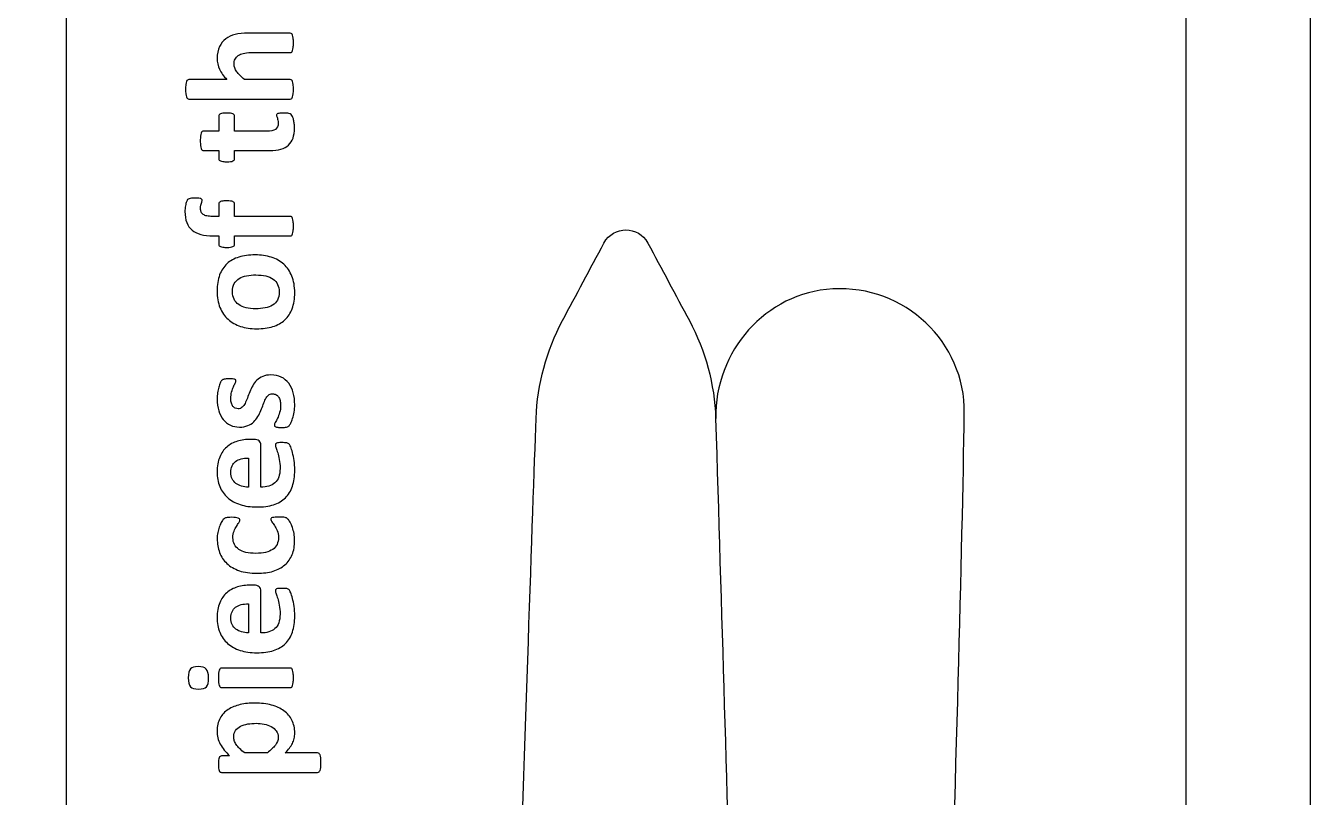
# Model space of a CAD drawing. Extents: x 0 to 465, y 0 to 285.
# Drawn here: x 413.5 to 465.2, y 82.1 to 113.1 of the extents above; entities that cross this region are included whole.
import ezdxf

# ---------------------------------------------------------------- set-up
doc = ezdxf.new("R2010")
doc.units = 0
doc.header["$MEASUREMENT"] = 0
doc.layers.add('DEFAULT', color=18, linetype='CONTINUOUS')

msp = doc.modelspace()

# ---------------------------------------------------------------- linework, layer by layer
at = {"layer": 'DEFAULT', "color": 18}
for points in [[(465.176, 0.176), (0.176, 0.176), (0.176, 285.176), (465.176, 285.176)], [(460.176, 5.176), (415.176, 5.176), (415.176, 140.176), (460.176, 140.176)]]:
    msp.add_lwpolyline(points, close=True, dxfattribs=at)
for points, knots in [([(424.177, 112.835), (424.198, 112.835), (424.215, 112.829), (424.231, 112.817), (424.246, 112.804), (424.259, 112.784), (424.27, 112.755), (424.28, 112.726), (424.288, 112.686), (424.293, 112.635), (424.298, 112.585), (424.301, 112.522), (424.301, 112.448), (424.301, 112.372), (424.298, 112.308), (424.293, 112.257), (424.288, 112.206), (424.28, 112.167), (424.27, 112.138), (424.259, 112.109), (424.246, 112.088), (424.231, 112.076), (424.215, 112.064), (424.198, 112.057), (424.177, 112.057), (423.651, 112.057), (423.125, 112.057), (422.598, 112.057), (422.464, 112.057), (422.359, 112.047), (422.282, 112.028), (422.206, 112.008), (422.141, 111.98), (422.086, 111.943), (422.031, 111.905), (421.989, 111.857), (421.958, 111.798), (421.929, 111.739), (421.913, 111.671), (421.913, 111.592), (421.913, 111.493), (421.95, 111.393), (422.022, 111.291), (422.094, 111.19), (422.2, 111.085), (422.338, 110.975), (422.951, 110.975), (423.564, 110.975), (424.177, 110.975), (424.198, 110.975), (424.215, 110.969), (424.231, 110.957), (424.246, 110.944), (424.259, 110.923), (424.27, 110.893), (424.28, 110.863), (424.288, 110.823), (424.293, 110.773), (424.298, 110.724), (424.301, 110.661), (424.301, 110.584), (424.301, 110.508), (424.298, 110.445), (424.293, 110.395), (424.288, 110.346), (424.28, 110.306), (424.27, 110.276), (424.259, 110.246), (424.246, 110.225), (424.231, 110.212), (424.215, 110.2), (424.198, 110.194), (424.177, 110.194), (422.818, 110.194), (421.459, 110.194), (420.099, 110.194), (420.079, 110.194), (420.06, 110.2), (420.044, 110.212), (420.027, 110.225), (420.013, 110.246), (420.002, 110.276), (419.991, 110.306), (419.982, 110.346), (419.976, 110.395), (419.969, 110.445), (419.966, 110.508), (419.966, 110.584), (419.966, 110.661), (419.969, 110.724), (419.976, 110.773), (419.982, 110.823), (419.991, 110.863), (420.002, 110.893), (420.013, 110.923), (420.027, 110.944), (420.044, 110.957), (420.06, 110.969), (420.079, 110.975), (420.099, 110.975), (420.609, 110.975), (421.118, 110.975), (421.628, 110.975), (421.496, 111.109), (421.397, 111.246), (421.332, 111.386), (421.267, 111.526), (421.234, 111.671), (421.234, 111.822), (421.234, 112.01), (421.265, 112.168), (421.327, 112.297), (421.39, 112.427), (421.474, 112.531), (421.582, 112.611), (421.689, 112.69), (421.815, 112.748), (421.958, 112.783), (422.102, 112.818), (422.276, 112.835), (422.481, 112.835), (423.046, 112.835), (423.611, 112.835), (424.177, 112.835)], [4.808, 4.808, 4.808, 4.808, 5.808, 5.808, 5.808, 6.808, 6.808, 6.808, 7.808, 7.808, 7.808, 8.808, 8.808, 8.808, 9.808, 9.808, 9.808, 10.808, 10.808, 10.808, 11.808, 11.808, 11.808, 12.808, 12.808, 12.808, 17.282, 17.282, 17.282, 18.282, 18.282, 18.282, 19.282, 19.282, 19.282, 20.282, 20.282, 20.282, 21.282, 21.282, 21.282, 22.282, 22.282, 22.282, 23.282, 23.282, 23.282, 28.494, 28.494, 28.494, 29.494, 29.494, 29.494, 30.494, 30.494, 30.494, 31.494, 31.494, 31.494, 32.494, 32.494, 32.494, 33.494, 33.494, 33.494, 34.494, 34.494, 34.494, 35.494, 35.494, 35.494, 36.494, 36.494, 36.494, 48.052, 48.052, 48.052, 49.052, 49.052, 49.052, 50.052, 50.052, 50.052, 51.052, 51.052, 51.052, 52.052, 52.052, 52.052, 53.052, 53.052, 53.052, 54.052, 54.052, 54.052, 55.052, 55.052, 55.052, 56.052, 56.052, 56.052, 60.385, 60.385, 60.385, 61.385, 61.385, 61.385, 62.385, 62.385, 62.385, 63.385, 63.385, 63.385, 64.385, 64.385, 64.385, 65.385, 65.385, 65.385, 66.385, 66.385, 66.385, 71.193, 71.193, 71.193, 71.193]), ([(423.904, 109.629), (423.995, 109.629), (424.065, 109.624), (424.114, 109.612), (424.162, 109.601), (424.196, 109.586), (424.215, 109.567), (424.235, 109.549), (424.253, 109.521), (424.268, 109.485), (424.284, 109.449), (424.297, 109.407), (424.308, 109.358), (424.32, 109.309), (424.329, 109.257), (424.335, 109.2), (424.341, 109.143), (424.344, 109.086), (424.344, 109.028), (424.344, 108.873), (424.324, 108.739), (424.285, 108.625), (424.246, 108.511), (424.186, 108.417), (424.104, 108.343), (424.023, 108.268), (423.92, 108.213), (423.795, 108.178), (423.672, 108.143), (423.525, 108.126), (423.355, 108.126), (422.883, 108.126), (422.411, 108.126), (421.938, 108.126), (421.938, 108.015), (421.938, 107.904), (421.938, 107.794), (421.938, 107.755), (421.914, 107.725), (421.865, 107.704), (421.817, 107.683), (421.736, 107.673), (421.622, 107.673), (421.562, 107.673), (421.511, 107.675), (421.47, 107.681), (421.429, 107.686), (421.396, 107.694), (421.372, 107.704), (421.349, 107.714), (421.332, 107.727), (421.321, 107.743), (421.311, 107.758), (421.306, 107.776), (421.306, 107.797), (421.306, 107.907), (421.306, 108.016), (421.306, 108.126), (421.1, 108.126), (420.894, 108.126), (420.689, 108.126), (420.668, 108.126), (420.649, 108.131), (420.633, 108.143), (420.616, 108.154), (420.603, 108.175), (420.591, 108.205), (420.58, 108.235), (420.572, 108.275), (420.566, 108.326), (420.561, 108.376), (420.559, 108.439), (420.559, 108.513), (420.559, 108.59), (420.561, 108.653), (420.566, 108.704), (420.572, 108.755), (420.58, 108.794), (420.591, 108.823), (420.603, 108.852), (420.616, 108.873), (420.633, 108.885), (420.649, 108.898), (420.668, 108.904), (420.689, 108.904), (420.894, 108.904), (421.1, 108.904), (421.306, 108.904), (421.306, 109.104), (421.306, 109.305), (421.306, 109.505), (421.306, 109.526), (421.311, 109.544), (421.321, 109.56), (421.332, 109.575), (421.349, 109.588), (421.372, 109.598), (421.396, 109.609), (421.429, 109.616), (421.47, 109.622), (421.511, 109.627), (421.562, 109.629), (421.622, 109.629), (421.736, 109.629), (421.817, 109.619), (421.865, 109.598), (421.914, 109.578), (421.938, 109.548), (421.938, 109.508), (421.938, 109.307), (421.938, 109.105), (421.938, 108.904), (422.371, 108.904), (422.804, 108.904), (423.237, 108.904), (423.388, 108.904), (423.501, 108.928), (423.577, 108.975), (423.652, 109.023), (423.69, 109.108), (423.69, 109.229), (423.69, 109.271), (423.687, 109.308), (423.679, 109.341), (423.672, 109.374), (423.663, 109.404), (423.655, 109.429), (423.645, 109.455), (423.637, 109.477), (423.63, 109.495), (423.622, 109.512), (423.619, 109.528), (423.619, 109.543), (423.619, 109.555), (423.622, 109.567), (423.63, 109.578), (423.637, 109.59), (423.651, 109.598), (423.673, 109.605), (423.694, 109.611), (423.724, 109.616), (423.761, 109.622), (423.799, 109.627), (423.846, 109.629), (423.904, 109.629)], [1, 1, 1, 1, 2, 2, 2, 3, 3, 3, 4, 4, 4, 5, 5, 5, 6, 6, 6, 7, 7, 7, 8, 8, 8, 9, 9, 9, 10, 10, 10, 11, 11, 11, 15.016, 15.016, 15.016, 15.956, 15.956, 15.956, 16.956, 16.956, 16.956, 17.956, 17.956, 17.956, 18.956, 18.956, 18.956, 19.956, 19.956, 19.956, 20.956, 20.956, 20.956, 21.956, 21.956, 21.956, 22.887, 22.887, 22.887, 24.636, 24.636, 24.636, 25.636, 25.636, 25.636, 26.636, 26.636, 26.636, 27.636, 27.636, 27.636, 28.636, 28.636, 28.636, 29.636, 29.636, 29.636, 30.636, 30.636, 30.636, 31.636, 31.636, 31.636, 32.636, 32.636, 32.636, 34.385, 34.385, 34.385, 36.09, 36.09, 36.09, 37.09, 37.09, 37.09, 38.09, 38.09, 38.09, 39.09, 39.09, 39.09, 40.09, 40.09, 40.09, 41.09, 41.09, 41.09, 42.09, 42.09, 42.09, 43.804, 43.804, 43.804, 47.486, 47.486, 47.486, 48.486, 48.486, 48.486, 49.486, 49.486, 49.486, 50.486, 50.486, 50.486, 51.486, 51.486, 51.486, 52.486, 52.486, 52.486, 53.486, 53.486, 53.486, 54.486, 54.486, 54.486, 55.486, 55.486, 55.486, 56.486, 56.486, 56.486, 57.486, 57.486, 57.486, 57.486]), ([(420.357, 106.216), (420.417, 106.216), (420.465, 106.214), (420.501, 106.209), (420.538, 106.205), (420.565, 106.199), (420.585, 106.191), (420.605, 106.182), (420.618, 106.173), (420.625, 106.163), (420.632, 106.152), (420.636, 106.141), (420.636, 106.129), (420.636, 106.114), (420.632, 106.098), (420.625, 106.081), (420.618, 106.063), (420.61, 106.041), (420.602, 106.016), (420.594, 105.99), (420.586, 105.959), (420.579, 105.924), (420.571, 105.889), (420.568, 105.848), (420.568, 105.8), (420.568, 105.744), (420.577, 105.696), (420.594, 105.656), (420.612, 105.616), (420.64, 105.582), (420.678, 105.555), (420.716, 105.528), (420.766, 105.509), (420.827, 105.496), (420.888, 105.484), (420.963, 105.478), (421.052, 105.478), (421.136, 105.478), (421.221, 105.478), (421.306, 105.478), (421.306, 105.646), (421.306, 105.815), (421.306, 105.983), (421.306, 106.002), (421.311, 106.019), (421.321, 106.034), (421.332, 106.05), (421.349, 106.063), (421.373, 106.073), (421.396, 106.083), (421.429, 106.091), (421.47, 106.096), (421.511, 106.101), (421.562, 106.104), (421.622, 106.104), (421.736, 106.104), (421.817, 106.094), (421.865, 106.073), (421.914, 106.052), (421.938, 106.022), (421.938, 105.983), (421.938, 105.815), (421.938, 105.646), (421.938, 105.478), (422.684, 105.478), (423.431, 105.478), (424.177, 105.478), (424.198, 105.478), (424.216, 105.472), (424.231, 105.459), (424.246, 105.447), (424.26, 105.426), (424.27, 105.397), (424.28, 105.368), (424.288, 105.328), (424.293, 105.276), (424.298, 105.224), (424.301, 105.162), (424.301, 105.087), (424.301, 105.013), (424.298, 104.95), (424.293, 104.899), (424.288, 104.849), (424.28, 104.808), (424.27, 104.778), (424.26, 104.748), (424.246, 104.728), (424.231, 104.716), (424.216, 104.705), (424.198, 104.699), (424.177, 104.699), (423.431, 104.699), (422.684, 104.699), (421.938, 104.699), (421.938, 104.584), (421.938, 104.468), (421.938, 104.352), (421.938, 104.313), (421.914, 104.283), (421.865, 104.264), (421.817, 104.244), (421.736, 104.234), (421.622, 104.234), (421.562, 104.234), (421.511, 104.237), (421.47, 104.242), (421.429, 104.247), (421.396, 104.255), (421.373, 104.264), (421.349, 104.273), (421.332, 104.286), (421.321, 104.301), (421.311, 104.317), (421.306, 104.335), (421.306, 104.355), (421.306, 104.47), (421.306, 104.585), (421.306, 104.699), (421.228, 104.699), (421.151, 104.699), (421.073, 104.699), (420.885, 104.699), (420.72, 104.718), (420.579, 104.755), (420.437, 104.793), (420.32, 104.851), (420.225, 104.93), (420.131, 105.01), (420.06, 105.111), (420.013, 105.234), (419.965, 105.357), (419.941, 105.503), (419.941, 105.67), (419.941, 105.751), (419.948, 105.827), (419.961, 105.9), (419.975, 105.972), (419.99, 106.029), (420.005, 106.07), (420.021, 106.111), (420.035, 106.139), (420.048, 106.154), (420.062, 106.168), (420.082, 106.18), (420.107, 106.189), (420.133, 106.199), (420.166, 106.205), (420.207, 106.209), (420.247, 106.214), (420.297, 106.216), (420.357, 106.216)], [1, 1, 1, 1, 2, 2, 2, 3, 3, 3, 4, 4, 4, 5, 5, 5, 6, 6, 6, 7, 7, 7, 8, 8, 8, 9, 9, 9, 10, 10, 10, 11, 11, 11, 12, 12, 12, 13, 13, 13, 13.72, 13.72, 13.72, 15.153, 15.153, 15.153, 16.153, 16.153, 16.153, 17.153, 17.153, 17.153, 18.153, 18.153, 18.153, 19.153, 19.153, 19.153, 20.153, 20.153, 20.153, 21.153, 21.153, 21.153, 22.586, 22.586, 22.586, 28.932, 28.932, 28.932, 29.932, 29.932, 29.932, 30.932, 30.932, 30.932, 31.932, 31.932, 31.932, 32.932, 32.932, 32.932, 33.932, 33.932, 33.932, 34.932, 34.932, 34.932, 35.932, 35.932, 35.932, 36.932, 36.932, 36.932, 43.278, 43.278, 43.278, 44.262, 44.262, 44.262, 45.262, 45.262, 45.262, 46.262, 46.262, 46.262, 47.262, 47.262, 47.262, 48.262, 48.262, 48.262, 49.262, 49.262, 49.262, 50.262, 50.262, 50.262, 51.237, 51.237, 51.237, 51.896, 51.896, 51.896, 52.896, 52.896, 52.896, 53.896, 53.896, 53.896, 54.896, 54.896, 54.896, 55.896, 55.896, 55.896, 56.896, 56.896, 56.896, 57.896, 57.896, 57.896, 58.896, 58.896, 58.896, 59.896, 59.896, 59.896, 60.896, 60.896, 60.896, 61.896, 61.896, 61.896, 61.896]), ([(422.766, 103.93), (423.002, 103.93), (423.217, 103.9), (423.411, 103.838), (423.605, 103.776), (423.773, 103.681), (423.913, 103.555), (424.054, 103.429), (424.162, 103.271), (424.239, 103.081), (424.315, 102.891), (424.354, 102.668), (424.354, 102.414), (424.354, 102.168), (424.319, 101.954), (424.251, 101.772), (424.183, 101.591), (424.084, 101.44), (423.953, 101.32), (423.823, 101.2), (423.663, 101.111), (423.473, 101.053), (423.283, 100.995), (423.066, 100.966), (422.822, 100.966), (422.586, 100.966), (422.371, 100.998), (422.175, 101.061), (421.98, 101.124), (421.813, 101.219), (421.673, 101.345), (421.534, 101.471), (421.425, 101.628), (421.349, 101.818), (421.273, 102.007), (421.234, 102.228), (421.234, 102.483), (421.234, 102.731), (421.268, 102.945), (421.335, 103.127), (421.403, 103.309), (421.501, 103.46), (421.631, 103.579), (421.761, 103.698), (421.922, 103.786), (422.112, 103.844), (422.302, 103.901), (422.52, 103.93), (422.766, 103.93)], [1, 1, 1, 1, 2, 2, 2, 3, 3, 3, 4, 4, 4, 5, 5, 5, 6, 6, 6, 7, 7, 7, 8, 8, 8, 9, 9, 9, 10, 10, 10, 11, 11, 11, 12, 12, 12, 13, 13, 13, 14, 14, 14, 15, 15, 15, 16, 16, 16, 17, 17, 17, 17]), ([(422.797, 103.127), (422.661, 103.127), (422.535, 103.117), (422.42, 103.095), (422.305, 103.073), (422.206, 103.036), (422.121, 102.985), (422.036, 102.933), (421.97, 102.864), (421.923, 102.779), (421.875, 102.693), (421.851, 102.585), (421.851, 102.455), (421.851, 102.339), (421.873, 102.238), (421.915, 102.151), (421.957, 102.064), (422.02, 101.993), (422.101, 101.937), (422.183, 101.881), (422.281, 101.839), (422.396, 101.811), (422.51, 101.783), (422.641, 101.769), (422.788, 101.769), (422.924, 101.769), (423.05, 101.781), (423.165, 101.803), (423.279, 101.826), (423.379, 101.863), (423.464, 101.914), (423.548, 101.964), (423.614, 102.033), (423.661, 102.12), (423.707, 102.207), (423.731, 102.314), (423.731, 102.442), (423.731, 102.56), (423.709, 102.662), (423.667, 102.749), (423.625, 102.836), (423.563, 102.907), (423.482, 102.963), (423.402, 103.019), (423.304, 103.06), (423.189, 103.087), (423.074, 103.114), (422.944, 103.127), (422.797, 103.127)], [1, 1, 1, 1, 2, 2, 2, 3, 3, 3, 4, 4, 4, 5, 5, 5, 6, 6, 6, 7, 7, 7, 8, 8, 8, 9, 9, 9, 10, 10, 10, 11, 11, 11, 12, 12, 12, 13, 13, 13, 14, 14, 14, 15, 15, 15, 16, 16, 16, 17, 17, 17, 17]), ([(423.395, 99.112), (423.552, 99.112), (423.691, 99.083), (423.811, 99.024), (423.931, 98.965), (424.031, 98.882), (424.112, 98.774), (424.192, 98.667), (424.253, 98.54), (424.293, 98.393), (424.333, 98.246), (424.354, 98.087), (424.354, 97.915), (424.354, 97.812), (424.345, 97.713), (424.33, 97.619), (424.314, 97.525), (424.295, 97.441), (424.271, 97.367), (424.248, 97.292), (424.223, 97.23), (424.198, 97.18), (424.174, 97.131), (424.151, 97.095), (424.129, 97.072), (424.107, 97.049), (424.073, 97.032), (424.027, 97.019), (423.98, 97.007), (423.911, 97.001), (423.82, 97.001), (423.76, 97.001), (423.712, 97.003), (423.676, 97.007), (423.64, 97.011), (423.611, 97.017), (423.589, 97.026), (423.568, 97.034), (423.553, 97.044), (423.546, 97.057), (423.539, 97.069), (423.535, 97.084), (423.535, 97.103), (423.535, 97.126), (423.548, 97.159), (423.574, 97.204), (423.6, 97.248), (423.628, 97.304), (423.659, 97.37), (423.69, 97.436), (423.719, 97.513), (423.746, 97.601), (423.773, 97.688), (423.786, 97.788), (423.786, 97.9), (423.786, 97.97), (423.779, 98.033), (423.764, 98.087), (423.75, 98.142), (423.729, 98.19), (423.702, 98.23), (423.676, 98.27), (423.641, 98.301), (423.6, 98.322), (423.559, 98.342), (423.511, 98.353), (423.458, 98.353), (423.395, 98.353), (423.343, 98.334), (423.298, 98.295), (423.254, 98.257), (423.214, 98.206), (423.182, 98.143), (423.149, 98.08), (423.117, 98.009), (423.089, 97.929), (423.06, 97.85), (423.028, 97.768), (422.992, 97.685), (422.957, 97.601), (422.917, 97.519), (422.872, 97.439), (422.826, 97.36), (422.77, 97.289), (422.704, 97.226), (422.638, 97.162), (422.558, 97.112), (422.465, 97.074), (422.372, 97.035), (422.261, 97.016), (422.13, 97.016), (421.998, 97.016), (421.877, 97.042), (421.766, 97.094), (421.656, 97.145), (421.561, 97.22), (421.482, 97.317), (421.404, 97.414), (421.343, 97.532), (421.3, 97.672), (421.256, 97.812), (421.234, 97.968), (421.234, 98.142), (421.234, 98.229), (421.241, 98.313), (421.253, 98.394), (421.265, 98.476), (421.281, 98.55), (421.3, 98.616), (421.318, 98.682), (421.338, 98.738), (421.36, 98.783), (421.381, 98.829), (421.4, 98.862), (421.416, 98.881), (421.431, 98.901), (421.447, 98.915), (421.462, 98.923), (421.478, 98.931), (421.496, 98.938), (421.518, 98.942), (421.54, 98.946), (421.567, 98.95), (421.598, 98.952), (421.631, 98.956), (421.67, 98.957), (421.718, 98.957), (421.774, 98.957), (421.819, 98.956), (421.855, 98.952), (421.889, 98.95), (421.918, 98.944), (421.938, 98.937), (421.959, 98.93), (421.973, 98.92), (421.98, 98.908), (421.988, 98.895), (421.991, 98.881), (421.991, 98.864), (421.991, 98.846), (421.98, 98.817), (421.958, 98.777), (421.937, 98.738), (421.913, 98.689), (421.889, 98.63), (421.864, 98.571), (421.84, 98.503), (421.819, 98.425), (421.797, 98.348), (421.786, 98.26), (421.786, 98.16), (421.786, 98.09), (421.793, 98.029), (421.808, 97.977), (421.822, 97.926), (421.843, 97.883), (421.87, 97.85), (421.897, 97.817), (421.929, 97.792), (421.964, 97.776), (422.001, 97.759), (422.039, 97.751), (422.081, 97.751), (422.145, 97.751), (422.198, 97.771), (422.242, 97.81), (422.286, 97.849), (422.324, 97.901), (422.357, 97.965), (422.39, 98.029), (422.421, 98.102), (422.45, 98.184), (422.479, 98.265), (422.51, 98.348), (422.545, 98.432), (422.578, 98.515), (422.618, 98.598), (422.664, 98.68), (422.709, 98.761), (422.765, 98.834), (422.831, 98.898), (422.897, 98.962), (422.977, 99.014), (423.068, 99.053), (423.161, 99.092), (423.27, 99.112), (423.395, 99.112)], [1, 1, 1, 1, 2, 2, 2, 3, 3, 3, 4, 4, 4, 5, 5, 5, 6, 6, 6, 7, 7, 7, 8, 8, 8, 9, 9, 9, 10, 10, 10, 11, 11, 11, 12, 12, 12, 13, 13, 13, 14, 14, 14, 15, 15, 15, 16, 16, 16, 17, 17, 17, 18, 18, 18, 19, 19, 19, 20, 20, 20, 21, 21, 21, 22, 22, 22, 23, 23, 23, 24, 24, 24, 25, 25, 25, 26, 26, 26, 27, 27, 27, 28, 28, 28, 29, 29, 29, 30, 30, 30, 31, 31, 31, 32, 32, 32, 33, 33, 33, 34, 34, 34, 35, 35, 35, 36, 36, 36, 37, 37, 37, 38, 38, 38, 39, 39, 39, 40, 40, 40, 41, 41, 41, 42, 42, 42, 43, 43, 43, 44, 44, 44, 45, 45, 45, 46, 46, 46, 47, 47, 47, 48, 48, 48, 49, 49, 49, 50, 50, 50, 51, 51, 51, 52, 52, 52, 53, 53, 53, 54, 54, 54, 55, 55, 55, 56, 56, 56, 57, 57, 57, 58, 58, 58, 59, 59, 59, 60, 60, 60, 61, 61, 61, 62, 62, 62, 63, 63, 63, 63]), ([(422.713, 96.523), (422.808, 96.523), (422.879, 96.502), (422.924, 96.46), (422.97, 96.417), (422.992, 96.359), (422.992, 96.285), (422.992, 95.723), (422.992, 95.162), (422.992, 94.601), (423.11, 94.601), (423.217, 94.615), (423.313, 94.643), (423.409, 94.671), (423.491, 94.715), (423.558, 94.776), (423.626, 94.837), (423.676, 94.915), (423.712, 95.012), (423.747, 95.108), (423.764, 95.223), (423.764, 95.357), (423.764, 95.494), (423.755, 95.614), (423.735, 95.717), (423.716, 95.82), (423.694, 95.91), (423.67, 95.985), (423.646, 96.061), (423.625, 96.123), (423.605, 96.173), (423.585, 96.222), (423.575, 96.263), (423.575, 96.294), (423.575, 96.312), (423.579, 96.328), (423.586, 96.34), (423.594, 96.353), (423.606, 96.363), (423.625, 96.371), (423.643, 96.379), (423.67, 96.385), (423.704, 96.388), (423.738, 96.391), (423.781, 96.393), (423.833, 96.393), (423.878, 96.393), (423.917, 96.392), (423.949, 96.39), (423.981, 96.388), (424.008, 96.385), (424.031, 96.381), (424.054, 96.377), (424.073, 96.37), (424.089, 96.362), (424.104, 96.354), (424.119, 96.343), (424.133, 96.329), (424.148, 96.316), (424.168, 96.279), (424.192, 96.219), (424.217, 96.159), (424.242, 96.083), (424.265, 95.99), (424.289, 95.897), (424.309, 95.79), (424.327, 95.671), (424.345, 95.551), (424.353, 95.422), (424.353, 95.286), (424.353, 95.04), (424.322, 94.825), (424.261, 94.64), (424.199, 94.455), (424.104, 94.3), (423.978, 94.176), (423.852, 94.052), (423.693, 93.959), (423.501, 93.899), (423.309, 93.838), (423.083, 93.807), (422.825, 93.807), (422.579, 93.807), (422.357, 93.839), (422.16, 93.903), (421.963, 93.967), (421.795, 94.06), (421.658, 94.182), (421.52, 94.304), (421.415, 94.453), (421.343, 94.627), (421.271, 94.802), (421.234, 94.999), (421.234, 95.218), (421.234, 95.45), (421.268, 95.647), (421.337, 95.811), (421.405, 95.976), (421.499, 96.111), (421.62, 96.216), (421.741, 96.322), (421.884, 96.399), (422.05, 96.449), (422.215, 96.498), (422.395, 96.523), (422.589, 96.523), (422.631, 96.523), (422.672, 96.523), (422.713, 96.523)], [0.352, 0.352, 0.352, 0.352, 1.352, 1.352, 1.352, 2.352, 2.352, 2.352, 7.125, 7.125, 7.125, 8.125, 8.125, 8.125, 9.125, 9.125, 9.125, 10.125, 10.125, 10.125, 11.125, 11.125, 11.125, 12.125, 12.125, 12.125, 13.125, 13.125, 13.125, 14.125, 14.125, 14.125, 15.125, 15.125, 15.125, 16.125, 16.125, 16.125, 17.125, 17.125, 17.125, 18.125, 18.125, 18.125, 19.125, 19.125, 19.125, 20.125, 20.125, 20.125, 21.125, 21.125, 21.125, 22.125, 22.125, 22.125, 23.125, 23.125, 23.125, 24.125, 24.125, 24.125, 25.125, 25.125, 25.125, 26.125, 26.125, 26.125, 27.125, 27.125, 27.125, 28.125, 28.125, 28.125, 29.125, 29.125, 29.125, 30.125, 30.125, 30.125, 31.125, 31.125, 31.125, 32.125, 32.125, 32.125, 33.125, 33.125, 33.125, 34.125, 34.125, 34.125, 35.125, 35.125, 35.125, 36.125, 36.125, 36.125, 37.125, 37.125, 37.125, 38.125, 38.125, 38.125, 39.125, 39.125, 39.125, 39.477, 39.477, 39.477, 39.477]), ([(422.49, 95.767), (422.271, 95.773), (422.099, 95.729), (421.974, 95.635), (421.849, 95.541), (421.786, 95.396), (421.786, 95.199), (421.786, 95.1), (421.805, 95.014), (421.842, 94.94), (421.879, 94.867), (421.93, 94.806), (421.993, 94.757), (422.056, 94.709), (422.13, 94.672), (422.216, 94.646), (422.302, 94.62), (422.393, 94.605), (422.49, 94.601), (422.49, 94.989), (422.49, 95.378), (422.49, 95.767)], [3.305, 3.305, 3.305, 3.305, 4.305, 4.305, 4.305, 5.305, 5.305, 5.305, 6.305, 6.305, 6.305, 7.305, 7.305, 7.305, 8.305, 8.305, 8.305, 9.305, 9.305, 9.305, 12.61, 12.61, 12.61, 12.61]), ([(423.737, 93.404), (423.79, 93.404), (423.835, 93.403), (423.872, 93.399), (423.908, 93.396), (423.938, 93.392), (423.963, 93.387), (423.988, 93.382), (424.008, 93.375), (424.023, 93.368), (424.039, 93.361), (424.059, 93.345), (424.082, 93.32), (424.106, 93.295), (424.135, 93.253), (424.169, 93.193), (424.203, 93.133), (424.234, 93.065), (424.26, 92.988), (424.288, 92.912), (424.309, 92.829), (424.326, 92.739), (424.342, 92.649), (424.35, 92.557), (424.35, 92.461), (424.35, 92.249), (424.317, 92.06), (424.251, 91.896), (424.185, 91.731), (424.088, 91.593), (423.958, 91.482), (423.829, 91.37), (423.671, 91.286), (423.485, 91.229), (423.299, 91.172), (423.086, 91.144), (422.847, 91.144), (422.57, 91.144), (422.33, 91.178), (422.129, 91.247), (421.927, 91.317), (421.76, 91.413), (421.628, 91.537), (421.496, 91.662), (421.398, 91.808), (421.333, 91.978), (421.27, 92.147), (421.237, 92.333), (421.237, 92.536), (421.237, 92.618), (421.245, 92.7), (421.259, 92.779), (421.274, 92.859), (421.293, 92.933), (421.318, 93.003), (421.343, 93.072), (421.371, 93.134), (421.402, 93.188), (421.433, 93.243), (421.46, 93.282), (421.482, 93.305), (421.505, 93.327), (421.524, 93.344), (421.54, 93.353), (421.555, 93.362), (421.575, 93.369), (421.6, 93.375), (421.625, 93.38), (421.656, 93.384), (421.691, 93.387), (421.728, 93.39), (421.772, 93.392), (421.823, 93.392), (421.943, 93.392), (422.028, 93.381), (422.076, 93.361), (422.125, 93.34), (422.149, 93.313), (422.149, 93.28), (422.149, 93.245), (422.135, 93.208), (422.106, 93.168), (422.077, 93.129), (422.045, 93.083), (422.009, 93.029), (421.974, 92.975), (421.942, 92.911), (421.913, 92.837), (421.884, 92.762), (421.87, 92.673), (421.87, 92.57), (421.87, 92.368), (421.948, 92.212), (422.104, 92.105), (422.26, 91.997), (422.489, 91.944), (422.791, 91.944), (422.94, 91.944), (423.071, 91.957), (423.185, 91.984), (423.298, 92.011), (423.393, 92.051), (423.47, 92.103), (423.546, 92.156), (423.604, 92.222), (423.642, 92.302), (423.68, 92.381), (423.699, 92.474), (423.699, 92.579), (423.699, 92.687), (423.684, 92.779), (423.651, 92.857), (423.619, 92.934), (423.583, 93.002), (423.544, 93.06), (423.505, 93.118), (423.469, 93.166), (423.437, 93.206), (423.406, 93.245), (423.389, 93.278), (423.389, 93.305), (423.389, 93.323), (423.394, 93.339), (423.405, 93.351), (423.415, 93.364), (423.434, 93.374), (423.462, 93.381), (423.49, 93.388), (423.526, 93.394), (423.569, 93.398), (423.612, 93.402), (423.668, 93.404), (423.737, 93.404)], [1, 1, 1, 1, 2, 2, 2, 3, 3, 3, 4, 4, 4, 5, 5, 5, 6, 6, 6, 7, 7, 7, 8, 8, 8, 9, 9, 9, 10, 10, 10, 11, 11, 11, 12, 12, 12, 13, 13, 13, 14, 14, 14, 15, 15, 15, 16, 16, 16, 17, 17, 17, 18, 18, 18, 19, 19, 19, 20, 20, 20, 21, 21, 21, 22, 22, 22, 23, 23, 23, 24, 24, 24, 25, 25, 25, 26, 26, 26, 27, 27, 27, 28, 28, 28, 29, 29, 29, 30, 30, 30, 31, 31, 31, 32, 32, 32, 33, 33, 33, 34, 34, 34, 35, 35, 35, 36, 36, 36, 37, 37, 37, 38, 38, 38, 39, 39, 39, 40, 40, 40, 41, 41, 41, 42, 42, 42, 43, 43, 43, 44, 44, 44, 45, 45, 45, 45]), ([(422.713, 90.669), (422.808, 90.669), (422.879, 90.648), (422.924, 90.606), (422.97, 90.563), (422.992, 90.505), (422.992, 90.431), (422.992, 89.869), (422.992, 89.308), (422.992, 88.747), (423.11, 88.747), (423.217, 88.761), (423.313, 88.789), (423.409, 88.817), (423.491, 88.861), (423.558, 88.922), (423.626, 88.983), (423.676, 89.062), (423.712, 89.158), (423.747, 89.254), (423.764, 89.369), (423.764, 89.504), (423.764, 89.64), (423.755, 89.76), (423.735, 89.863), (423.716, 89.966), (423.694, 90.056), (423.67, 90.132), (423.646, 90.207), (423.625, 90.269), (423.605, 90.319), (423.585, 90.369), (423.575, 90.409), (423.575, 90.44), (423.575, 90.459), (423.579, 90.474), (423.586, 90.486), (423.594, 90.499), (423.606, 90.509), (423.625, 90.517), (423.643, 90.526), (423.67, 90.531), (423.704, 90.534), (423.738, 90.538), (423.781, 90.539), (423.833, 90.539), (423.878, 90.539), (423.917, 90.538), (423.949, 90.536), (423.981, 90.534), (424.008, 90.531), (424.031, 90.527), (424.054, 90.523), (424.073, 90.516), (424.089, 90.508), (424.104, 90.5), (424.119, 90.489), (424.133, 90.475), (424.148, 90.462), (424.168, 90.425), (424.192, 90.365), (424.217, 90.305), (424.242, 90.229), (424.265, 90.136), (424.289, 90.043), (424.309, 89.936), (424.327, 89.817), (424.345, 89.697), (424.353, 89.568), (424.353, 89.432), (424.353, 89.186), (424.322, 88.971), (424.261, 88.786), (424.199, 88.601), (424.104, 88.446), (423.978, 88.322), (423.852, 88.198), (423.693, 88.106), (423.501, 88.044), (423.309, 87.984), (423.083, 87.953), (422.825, 87.953), (422.579, 87.953), (422.357, 87.985), (422.16, 88.049), (421.963, 88.113), (421.795, 88.206), (421.658, 88.328), (421.52, 88.45), (421.415, 88.599), (421.343, 88.773), (421.271, 88.948), (421.234, 89.145), (421.234, 89.364), (421.234, 89.596), (421.268, 89.794), (421.337, 89.958), (421.405, 90.122), (421.499, 90.257), (421.62, 90.362), (421.741, 90.468), (421.884, 90.545), (422.05, 90.595), (422.215, 90.644), (422.395, 90.669), (422.589, 90.669), (422.631, 90.669), (422.672, 90.669), (422.713, 90.669)], [0.352, 0.352, 0.352, 0.352, 1.352, 1.352, 1.352, 2.352, 2.352, 2.352, 7.125, 7.125, 7.125, 8.125, 8.125, 8.125, 9.125, 9.125, 9.125, 10.125, 10.125, 10.125, 11.125, 11.125, 11.125, 12.125, 12.125, 12.125, 13.125, 13.125, 13.125, 14.125, 14.125, 14.125, 15.125, 15.125, 15.125, 16.125, 16.125, 16.125, 17.125, 17.125, 17.125, 18.125, 18.125, 18.125, 19.125, 19.125, 19.125, 20.125, 20.125, 20.125, 21.125, 21.125, 21.125, 22.125, 22.125, 22.125, 23.125, 23.125, 23.125, 24.125, 24.125, 24.125, 25.125, 25.125, 25.125, 26.125, 26.125, 26.125, 27.125, 27.125, 27.125, 28.125, 28.125, 28.125, 29.125, 29.125, 29.125, 30.125, 30.125, 30.125, 31.125, 31.125, 31.125, 32.125, 32.125, 32.125, 33.125, 33.125, 33.125, 34.125, 34.125, 34.125, 35.125, 35.125, 35.125, 36.125, 36.125, 36.125, 37.125, 37.125, 37.125, 38.125, 38.125, 38.125, 39.125, 39.125, 39.125, 39.477, 39.477, 39.477, 39.477]), ([(422.49, 89.913), (422.271, 89.919), (422.099, 89.875), (421.974, 89.781), (421.849, 89.687), (421.786, 89.542), (421.786, 89.346), (421.786, 89.246), (421.805, 89.16), (421.842, 89.087), (421.879, 89.013), (421.93, 88.952), (421.993, 88.903), (422.056, 88.855), (422.13, 88.818), (422.216, 88.792), (422.302, 88.766), (422.393, 88.751), (422.49, 88.747), (422.49, 89.136), (422.49, 89.524), (422.49, 89.913)], [3.305, 3.305, 3.305, 3.305, 4.305, 4.305, 4.305, 5.305, 5.305, 5.305, 6.305, 6.305, 6.305, 7.305, 7.305, 7.305, 8.305, 8.305, 8.305, 9.305, 9.305, 9.305, 12.61, 12.61, 12.61, 12.61]), ([(420.475, 87.395), (420.632, 87.395), (420.74, 87.363), (420.8, 87.299), (420.86, 87.235), (420.89, 87.116), (420.89, 86.942), (420.89, 86.767), (420.861, 86.648), (420.803, 86.588), (420.745, 86.527), (420.641, 86.496), (420.49, 86.496), (420.333, 86.496), (420.224, 86.528), (420.163, 86.59), (420.102, 86.654), (420.072, 86.773), (420.072, 86.948), (420.072, 87.122), (420.101, 87.24), (420.16, 87.302), (420.219, 87.364), (420.324, 87.395), (420.475, 87.395)], [1, 1, 1, 1, 2, 2, 2, 3, 3, 3, 4, 4, 4, 5, 5, 5, 6, 6, 6, 7, 7, 7, 8, 8, 8, 9, 9, 9, 9]), ([(424.177, 87.336), (424.198, 87.336), (424.215, 87.33), (424.231, 87.317), (424.246, 87.305), (424.259, 87.284), (424.27, 87.254), (424.28, 87.224), (424.288, 87.184), (424.293, 87.135), (424.298, 87.085), (424.301, 87.022), (424.301, 86.946), (424.301, 86.869), (424.298, 86.806), (424.293, 86.757), (424.288, 86.707), (424.28, 86.667), (424.27, 86.637), (424.259, 86.607), (424.246, 86.586), (424.231, 86.573), (424.215, 86.561), (424.198, 86.555), (424.177, 86.555), (423.257, 86.555), (422.337, 86.555), (421.417, 86.555), (421.397, 86.555), (421.379, 86.561), (421.363, 86.573), (421.348, 86.586), (421.334, 86.607), (421.323, 86.637), (421.312, 86.667), (421.303, 86.707), (421.296, 86.757), (421.29, 86.806), (421.287, 86.869), (421.287, 86.946), (421.287, 87.022), (421.29, 87.085), (421.296, 87.135), (421.303, 87.184), (421.312, 87.224), (421.323, 87.254), (421.334, 87.284), (421.348, 87.305), (421.363, 87.317), (421.379, 87.33), (421.397, 87.336), (421.417, 87.336), (422.337, 87.336), (423.257, 87.336), (424.177, 87.336)], [7.822, 7.822, 7.822, 7.822, 8.822, 8.822, 8.822, 9.822, 9.822, 9.822, 10.822, 10.822, 10.822, 11.822, 11.822, 11.822, 12.822, 12.822, 12.822, 13.822, 13.822, 13.822, 14.822, 14.822, 14.822, 15.822, 15.822, 15.822, 23.644, 23.644, 23.644, 24.644, 24.644, 24.644, 25.644, 25.644, 25.644, 26.644, 26.644, 26.644, 27.644, 27.644, 27.644, 28.644, 28.644, 28.644, 29.644, 29.644, 29.644, 30.644, 30.644, 30.644, 31.644, 31.644, 31.644, 39.466, 39.466, 39.466, 39.466]), ([(422.754, 85.932), (423, 85.932), (423.222, 85.905), (423.419, 85.853), (423.616, 85.8), (423.784, 85.723), (423.922, 85.622), (424.061, 85.52), (424.168, 85.394), (424.242, 85.243), (424.316, 85.092), (424.354, 84.92), (424.354, 84.726), (424.354, 84.645), (424.345, 84.571), (424.331, 84.504), (424.315, 84.437), (424.291, 84.371), (424.259, 84.309), (424.227, 84.245), (424.187, 84.183), (424.14, 84.121), (424.092, 84.059), (424.036, 83.995), (423.972, 83.929), (424.406, 83.929), (424.84, 83.929), (425.274, 83.929), (425.295, 83.929), (425.314, 83.922), (425.33, 83.91), (425.347, 83.898), (425.36, 83.876), (425.372, 83.846), (425.383, 83.816), (425.392, 83.777), (425.398, 83.727), (425.404, 83.677), (425.408, 83.614), (425.408, 83.538), (425.408, 83.462), (425.404, 83.398), (425.398, 83.349), (425.392, 83.299), (425.383, 83.259), (425.372, 83.229), (425.36, 83.199), (425.347, 83.178), (425.33, 83.166), (425.314, 83.154), (425.295, 83.147), (425.274, 83.147), (423.987, 83.147), (422.699, 83.147), (421.411, 83.147), (421.391, 83.147), (421.373, 83.153), (421.357, 83.163), (421.342, 83.173), (421.328, 83.191), (421.318, 83.217), (421.308, 83.243), (421.3, 83.277), (421.295, 83.319), (421.29, 83.362), (421.287, 83.415), (421.287, 83.479), (421.287, 83.541), (421.29, 83.593), (421.295, 83.635), (421.3, 83.678), (421.308, 83.712), (421.318, 83.738), (421.328, 83.764), (421.342, 83.782), (421.357, 83.792), (421.373, 83.803), (421.391, 83.808), (421.411, 83.808), (421.52, 83.808), (421.628, 83.808), (421.737, 83.808), (421.654, 83.888), (421.581, 83.967), (421.518, 84.045), (421.455, 84.122), (421.403, 84.201), (421.36, 84.282), (421.318, 84.363), (421.286, 84.446), (421.265, 84.532), (421.245, 84.618), (421.234, 84.709), (421.234, 84.806), (421.234, 85.009), (421.274, 85.181), (421.354, 85.324), (421.434, 85.466), (421.542, 85.583), (421.681, 85.673), (421.819, 85.763), (421.98, 85.828), (422.165, 85.87), (422.348, 85.911), (422.545, 85.932), (422.754, 85.932)], [1, 1, 1, 1, 2, 2, 2, 3, 3, 3, 4, 4, 4, 5, 5, 5, 6, 6, 6, 7, 7, 7, 8, 8, 8, 9, 9, 9, 12.691, 12.691, 12.691, 13.691, 13.691, 13.691, 14.691, 14.691, 14.691, 15.691, 15.691, 15.691, 16.691, 16.691, 16.691, 17.691, 17.691, 17.691, 18.691, 18.691, 18.691, 19.691, 19.691, 19.691, 20.691, 20.691, 20.691, 31.642, 31.642, 31.642, 32.642, 32.642, 32.642, 33.642, 33.642, 33.642, 34.642, 34.642, 34.642, 35.642, 35.642, 35.642, 36.642, 36.642, 36.642, 37.642, 37.642, 37.642, 38.642, 38.642, 38.642, 39.642, 39.642, 39.642, 40.565, 40.565, 40.565, 41.565, 41.565, 41.565, 42.565, 42.565, 42.565, 43.565, 43.565, 43.565, 44.565, 44.565, 44.565, 45.565, 45.565, 45.565, 46.565, 46.565, 46.565, 47.565, 47.565, 47.565, 48.565, 48.565, 48.565, 48.565]), ([(422.809, 85.119), (422.692, 85.119), (422.578, 85.11), (422.47, 85.093), (422.361, 85.075), (422.265, 85.045), (422.18, 85.003), (422.095, 84.961), (422.028, 84.905), (421.977, 84.836), (421.926, 84.766), (421.901, 84.68), (421.901, 84.577), (421.901, 84.525), (421.908, 84.474), (421.924, 84.423), (421.94, 84.372), (421.965, 84.321), (422, 84.268), (422.035, 84.215), (422.081, 84.161), (422.137, 84.105), (422.192, 84.05), (422.262, 83.991), (422.344, 83.929), (422.648, 83.929), (422.952, 83.929), (423.256, 83.929), (423.394, 84.038), (423.502, 84.142), (423.577, 84.242), (423.653, 84.341), (423.69, 84.444), (423.69, 84.552), (423.69, 84.653), (423.664, 84.739), (423.612, 84.811), (423.561, 84.882), (423.493, 84.94), (423.409, 84.986), (423.326, 85.031), (423.231, 85.065), (423.126, 85.087), (423.02, 85.108), (422.915, 85.119), (422.809, 85.119)], [1, 1, 1, 1, 2, 2, 2, 3, 3, 3, 4, 4, 4, 5, 5, 5, 6, 6, 6, 7, 7, 7, 8, 8, 8, 9, 9, 9, 11.584, 11.584, 11.584, 12.584, 12.584, 12.584, 13.584, 13.584, 13.584, 14.584, 14.584, 14.584, 15.584, 15.584, 15.584, 16.584, 16.584, 16.584, 17.584, 17.584, 17.584, 17.584])]:
    msp.add_open_spline(points, degree=3, knots=knots, dxfattribs=at)
at = {"layer": 'DEFAULT', "color": 1}
for points, knots in [([(442.661, 51.265), (442.701, 48.566), (440.655, 46.218), (437.959, 46.064), (435.067, 45.898), (432.627, 48.199), (432.667, 51.058), (432.823, 62.051), (433.781, 89.574), (434.057, 97.366), (434.105, 98.739), (434.468, 100.08), (435.116, 101.292), (435.672, 102.331), (436.228, 103.37), (436.784, 104.409), (437.161, 105.113), (438.171, 105.113), (438.548, 104.409), (439.104, 103.37), (439.66, 102.331), (440.216, 101.292), (440.864, 100.08), (441.227, 98.737), (441.275, 97.364)], [0, 0, 0, 0, 1, 1, 1, 2, 2, 2, 3, 3, 3, 4, 4, 4, 14.021011, 14.021011, 14.021011, 15.021011, 15.021011, 15.021011, 25.042022, 25.042022, 25.042022, 26.042022, 26.042022, 26.042022, 26.042022]), ([(445.391, 44.22), (444.835, 45.26), (444.279, 46.299), (443.722, 47.339), (443.073, 48.549), (442.71, 49.893), (442.661, 51.265), (442.198, 66.631), (441.736, 81.997), (441.274, 97.363), (441.235, 100.065), (443.282, 102.411), (445.977, 102.566), (448.87, 102.732), (451.311, 100.432), (451.268, 97.574), (451.113, 86.578), (450.157, 59.058), (449.882, 51.265), (449.833, 49.889), (449.469, 48.549), (448.82, 47.339), (448.264, 46.299), (447.708, 45.26), (447.151, 44.22), (446.778, 43.518), (445.765, 43.518), (445.391, 44.22)], [0, 0, 0, 0, 10.025891, 10.025891, 10.025891, 11.025891, 11.025891, 11.025891, 141.754977, 141.754977, 141.754977, 142.754977, 142.754977, 142.754977, 143.754977, 143.754977, 143.754977, 144.754977, 144.754977, 144.754977, 145.754977, 145.754977, 145.754977, 155.780868, 155.780868, 155.780868, 156.780868, 156.780868, 156.780868, 156.780868])]:
    msp.add_open_spline(points, degree=3, knots=knots, dxfattribs=at)

doc.saveas('drawing.dxf')
